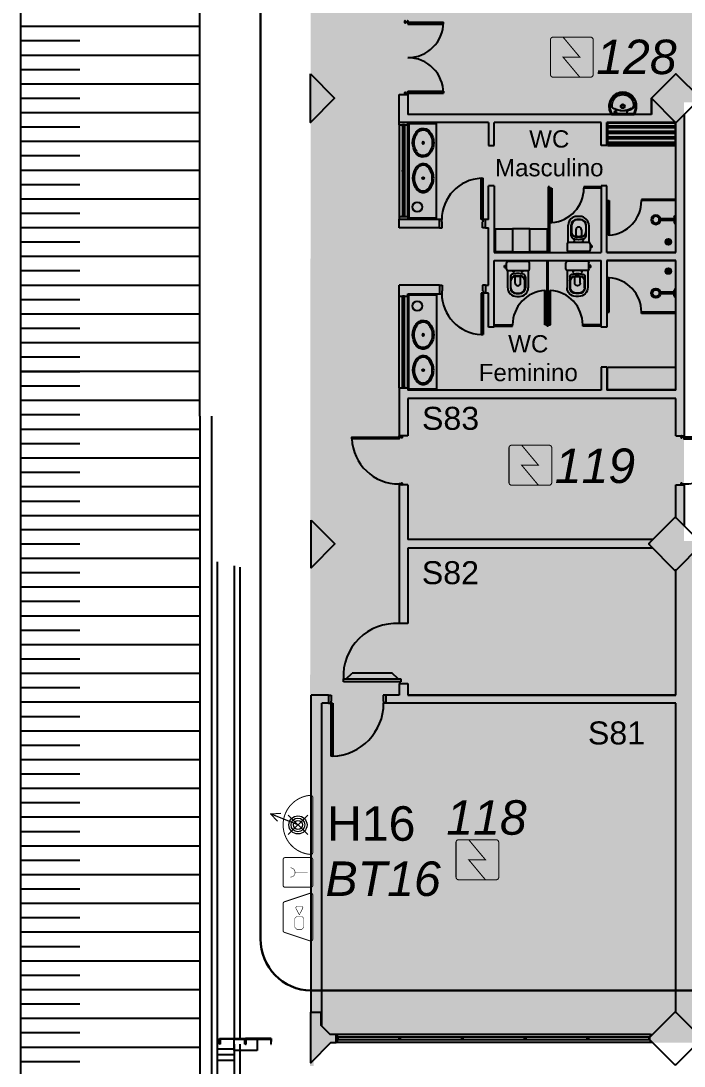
# Model space of a CAD drawing. Header units: metres. Extents: x -331 to 2982, y 362 to 2539.
# Drawn here: x 760.19 to 771.71, y 557.42 to 575.6 of the extents above; entities that cross this region are included whole.
import ezdxf
from ezdxf.enums import TextEntityAlignment as Align

# ---------------------------------------------------------------- set-up
doc = ezdxf.new("R2010")
doc.units = ezdxf.units.M
doc.layers.get('0').update_dxf_attribs({"color": 251})
doc.layers.add('_salas', color=251, linetype='Continuous', plot=False)
for name, color, linetype in [('ALV', 251, 'Continuous'), ('CX', 251, 'Continuous'), ('Det', 251, 'Continuous'), ('DET. FUMAÇA', 1, 'Continuous'), ('Detector_antigo', 84, 'Continuous'), ('Div', 251, 'Continuous'), ('Est', 251, 'Continuous'), ('Mob', 251, 'Continuous'), ('SALAS NOVAS', 7, 'Continuous'), ('Texto_Salas', 251, 'Continuous')]:
    doc.layers.add(name, color=color, linetype=linetype)
doc.layers.add('Botoeira_antiga', color=74, linetype='Continuous', lineweight=30)
doc.styles.add('DESTAQUE', font='arial.ttf', dxfattribs={"height": 0.4})
doc.styles.get("Standard").update_dxf_attribs({"font": 'arial.ttf', "height": 0.3})
doc.styles.add('X3G_ENTITY_14228A40', font='arial.ttf', dxfattribs={"height": 0.6})

# ---------------------------------------------------------------- blocks, each defined once
blk = doc.blocks.new('WEW')
at = {"color": 1, "lineweight": 0, "true_color": 0xe60000}
for p, q in [((1781.244, 994.005), (1781.439, 994.482)), ((1781.439, 994.482), (1781.308, 994.36)), ((1781.439, 994.482), (1781.447, 994.302)), ((1781.075, 994.175), (1781.413, 993.836)), ((1781.413, 994.175), (1781.075, 993.836))]:
    blk.add_line(p, q, dxfattribs=at)
at = {"color": 1, "true_color": 0xe60000, "const_width": 0.0172}
for points in [[(1779.259, 993.747), (1780.023, 993.747, 0.511918), (1780.056, 993.793), (1779.907, 994.24, 0.322823), (1779.874, 994.263), (1779.408, 994.263, 0.322823), (1779.375, 994.24), (1779.226, 993.793, 0.511918)], [(1780.193, 994.263), (1780.641, 994.263, -0.414214), (1780.675, 994.229), (1780.675, 993.782, -0.414214), (1780.641, 993.747), (1780.193, 993.747, -0.414214), (1780.159, 993.782), (1780.159, 994.229, -0.414214)], [(1780.764, 993.748), (1781.724, 993.748, 0.435311), (1781.759, 993.784, 0.930949), (1780.73, 993.784, 0.435311)]]:
    blk.add_lwpolyline(points, format="xyb", close=True, dxfattribs=at)
at = {"color": 1, "true_color": 0xe60000, "const_width": 0.0086}
for points in [[(1779.463, 994.06), (1779.617, 994.06), (1779.652, 994.026), (1779.652, 993.936), (1779.617, 993.902), (1779.463, 993.902), (1779.428, 993.936), (1779.428, 994.026)], [(1779.832, 993.936), (1779.832, 994.026), (1779.802, 994.044), (1779.679, 993.981), (1779.802, 993.918)]]:
    blk.add_lwpolyline(points, close=True, dxfattribs=at)
for points in [[(1780.336, 994.135), (1780.338, 994.117), (1780.344, 994.099), (1780.351, 994.088), (1780.365, 994.073), (1780.373, 994.067), (1780.386, 994.06), (1780.397, 994.057), (1780.413, 994.055), (1780.421, 994.055), (1780.431, 994.056), (1780.45, 994.062), (1780.464, 994.07), (1780.477, 994.082), (1780.488, 994.096), (1780.494, 994.11), (1780.497, 994.122), (1780.498, 994.13), (1780.498, 994.136)], [(1780.417, 993.837), (1780.417, 994.055)]]:
    blk.add_lwpolyline(points, dxfattribs=at)
at = {"color": 1, "lineweight": 0, "true_color": 0xe60000}
for radius in [0.158, 0.119, 0.0774]:
    blk.add_circle((1781.244, 994.005), radius, dxfattribs=at)
blk = doc.blocks.new('XR_BL2_SUBSOLO_REV09$0$VOG13')
at = {"layer": 'Mob'}
for p, q in [((-23, -8.8), (-21.5, -8.8)), ((-23, -12.2), (-23, -8.8)), ((-23, -12.2), (-21.5, -12.2)), ((-21.5, -12.2), (-21.5, -8.8)), ((-21.5, -9), (-20, -9)), ((-21.5, -12), (-20, -12)), ((-20, -15), (-20, -4)), ((-18, -17.4), (-18, -46.5)), ((-17.5, -1.5), (17.5, -1.5)), ((-17.5, -17.5), (17.5, -17.5)), ((18, -17.4), (18, -47.5)), ((20, -15), (20, -4)), ((-13, -28.6), (-13, -35.9)), ((-13, -35.9), (-13, -47.5)), ((-12.2, -47.6), (-12.2, -35.6)), ((-4.8, -39.2), (-4.8, -28.6)), ((-3.8, -26.7), (3.8, -26.7)), ((-3.8, -27.1), (3.8, -27.1)), ((4.8, -39.2), (4.8, -28.6)), ((12.2, -47.6), (12.2, -35.6)), ((13, -28.6), (13, -35.9)), ((13, -35.9), (13, -47.5)), ((-3.3, -56.6), (3.2, -56.6)), ((-3, -57.5), (3, -57.5)), ((-2, -62.5), (3, -62.5))]:
    blk.add_line(p, q, dxfattribs=at)
for centre in [(-7.5, -19.4), (7.5, -19.4)]:
    blk.add_circle(centre, 0.75, dxfattribs=at)
for centre, radius, start, end in [((-17.5, -4), 2.5, 90, 180), ((-17.5, -15), 2.5, 180, 270), ((17.5, -4), 2.5, 0, 90), ((17.5, -15), 2.5, 270, 0), ((-7.8, -28.7), 5.19, 109.3784, 179.5279), ((-3.8, -35.9), 9.2, 90, 180), ((-3.8, -35.6), 8.5, 90, 180), ((5.6, -107.1), 84.6, 93.7724, 100.2788), ((-0.9, -40.3), 12.4, 85.9075, 108.4979), ((-5.6, -107.1), 84.6, 79.7212, 86.2276), ((0.9, -40.3), 12.4, 71.5021, 94.0925), ((3.8, -35.9), 9.2, 0, 90), ((3.8, -35.6), 8.5, 0, 90), ((7.8, -28.7), 5.19, 0.4721, 70.6216), ((-2, -46.5), 16, 180, 270), ((-3, -47.5), 10, 180, 270), ((-3.3, -47.6), 9, 180, 270), ((0, -39.2), 4.8, 180, 0), ((3, -47.5), 10, 270, 0), ((3, -47.5), 15, 270, 0), ((3.2, -47.6), 9, 270, 0)]:
    blk.add_arc(centre, radius, start, end, dxfattribs=at)
blk = doc.blocks.new('XR_BL2_SUBSOLO_REV09$0$CHUV')
at = {"layer": 'Mob'}
for p, q in [((-0.015, 0.03), (-0.015, 0.271)), ((0.015, 0.03), (0.015, 0.271)), ((-0.045, 0.03), (0.045, 0.03))]:
    blk.add_line(p, q, dxfattribs=at)
for radius in [0.08, 0.06]:
    blk.add_circle((0, 0.35), radius, dxfattribs=at)
for centre, start, end in [((-0.045, 0), 90, 180), ((0.045, 0), 0, 90)]:
    blk.add_arc(centre, 0.03, start, end, dxfattribs=at)
blk = doc.blocks.new('XR_BL2_SUBSOLO_REV09$0$Cuba01_pl')
at = {"layer": 'Mob'}
for radius in [0.018, 0.013]:
    blk.add_circle((0, 0), radius, dxfattribs=at)
for centre, radius, start, end in [((-0.002, -0.124), 0.307, 89.5504, 122.7375), ((0.002, -0.124), 0.307, 57.2625, 90.4496), ((-0.097, 0.001), 0.152, 174.4524, 224.3819), ((-0.091, -0.004), 0.159, 144.5232, 173.1767), ((-0.091, -0.004), 0.134, 144.8047, 173.0573), ((-0.097, 0.001), 0.127, 174.578, 224.0021), ((-0.071, -0.03), 0.191, 120.725, 141.4841), ((-0.071, -0.03), 0.166, 120.5755, 141.2533), ((-0.002, -0.124), 0.282, 89.5504, 122.828), ((0.002, -0.124), 0.282, 57.172, 90.4496), ((0.071, -0.03), 0.166, 38.7467, 59.4245), ((0.071, -0.03), 0.191, 38.5159, 59.275), ((0.097, 0.001), 0.127, 315.9979, 5.422), ((0.091, -0.004), 0.134, 6.9427, 35.1953), ((0.097, 0.001), 0.152, 315.6181, 5.5476), ((0.091, -0.004), 0.159, 6.8233, 35.4768), ((-0.002, 0.123), 0.306, 228.3244, 270.4838), ((-0.002, 0.123), 0.281, 228.5041, 270.4838), ((0.002, 0.123), 0.281, 269.5162, 311.4959), ((0.002, 0.123), 0.306, 269.5162, 311.6756)]:
    blk.add_arc(centre, radius, start, end, dxfattribs=at)
blk = doc.blocks.new('XR_BL2_SUBSOLO_REV09$0$L-710-S2')
for points in [[(0, -0.381, 0.10998), (0.1, -0.359, 0.136805), (0.2, -0.273, 0.105367), (0.235, -0.182, 0.094885), (0.232, -0.082, 0.089453), (0.196, -0.001, 0.225207), (0.193, 0), (0, 0), (-0.193, 0, 0.225207), (-0.196, -0.001, 0.089453), (-0.232, -0.082, 0.094885), (-0.235, -0.182, 0.105367), (-0.2, -0.273, 0.136805), (-0.1, -0.359, 0.10998)], [(0, -0.061, -0.079883), (0.08, -0.072, -0.062979), (0.148, -0.099), (0.169, -0.113, -0.219797), (0.181, -0.132, -0.133269), (0.172, -0.222, -0.164756), (0.1, -0.311, -0.147853), (0, -0.341, -0.147853), (-0.1, -0.311, -0.164756), (-0.172, -0.222, -0.133269), (-0.181, -0.132, -0.219797), (-0.169, -0.113), (-0.148, -0.099, -0.062979), (-0.08, -0.072, -0.079883)]]:
    blk.add_lwpolyline(points, format="xyb", close=True)
for points in [[(0, -0.366, 0.109891), (0.094, -0.345, 0.136688), (0.187, -0.264, 0.105267), (0.221, -0.179, 0.09474), (0.217, -0.085, 0.080334), (0.19, -0.02, 0.268725), (0.181, -0.015), (0, -0.015), (-0.181, -0.015, 0.268725), (-0.19, -0.02, 0.080334), (-0.217, -0.085, 0.09474), (-0.221, -0.179, 0.105267), (-0.187, -0.264, 0.136688), (-0.094, -0.345, 0.109891), (0, -0.366)], [(-0.169, -0.113, 0.050136), (-0.2, -0.136, -0.167761), (-0.208, -0.141, -0.530451), (-0.211, -0.138, -0.111258), (-0.208, -0.132, -0.033296), (-0.2, -0.124, -0.062258), (-0.135, -0.082, -0.055385), (-0.087, -0.063, 0.318426), (-0.071, -0.042), (-0.071, -0.017)], [(0.144, -0.107, 0.063104), (0.078, -0.081, 0.07532), (0.005, -0.07), (-0.005, -0.07, 0.075371), (-0.078, -0.081, 0.063104), (-0.144, -0.107, 0.063104)]]:
    blk.add_lwpolyline(points, format="xyb")
for points in [[(-0.195, -0.003), (-0.187, -0.015)], [(0.195, -0.003), (0.187, -0.015)]]:
    blk.add_lwpolyline(points)
for centre, radius in [((0, -0.141), 0.035), ((0, -0.141), 0.0225), ((0.125, -0.046), 0.0175)]:
    blk.add_circle(centre, radius)
blk.add_arc((0.034, -0.32), 0.247, 42.2948, 56.8012)
blk = doc.blocks.new('XR_BL2_AND_MON-REV15$0$P_M')
at = {"layer": 'Est'}
blk.add_lwpolyline([(0.46, -0.431), (0.453, -0.424), (0.46, -0.417), (0.007, 0.035), (0, 0.028), (-0.007, 0.035), (-0.46, -0.417), (-0.453, -0.424), (-0.46, -0.431), (-0.007, -0.884), (0, -0.877), (0.007, -0.884)], close=True, dxfattribs=at)
blk = doc.blocks.new('Detector de fumaça')
at = {"layer": 'DET. FUMAÇA', "linetype": 'Continuous', "lineweight": 15, "const_width": 0.0187}
blk.add_lwpolyline([(774.599, 539.816), (775.249, 539.816, -0.414214), (775.296, 539.769), (775.296, 539.167, -0.414214), (775.249, 539.12), (774.599, 539.12, -0.414214), (774.553, 539.167), (774.553, 539.769, -0.414214)], format="xyb", close=True, dxfattribs=at)
blk.add_lwpolyline([(774.773, 539.816), (775.064, 539.468), (774.773, 539.468), (775.064, 539.12)], dxfattribs=at)

msp = doc.modelspace()

# ---------------------------------------------------------------- hatches: boundary and pattern name
at = {"layer": '_salas', "transparency": 33554559}
h = msp.add_hatch(color=256, dxfattribs=at)
h.dxf.hatch_style = 1
h.paths.add_polyline_path([(790.314, 581.682), (777.974, 581.682), (777.974, 582.922), (765.573, 582.922), (765.419, 583.076), (765.419, 583.277), (765.199, 583.277), (765.199, 582.397), (765.229, 582.397), (765.219, 569.902), (771.714, 570.367), (771.714, 574.182), (790.314, 574.182)])
h.paths.add_polyline_path([(777.894, 566.552), (771.714, 566.552), (771.714, 570.367), (765.219, 569.902), (765.209, 557.427), (765.278, 557.427), (765.278, 557.538), (765.573, 557.833), (777.894, 557.833)])

# ---------------------------------------------------------------- linework, layer by layer
at = {"layer": 'ALV', "color": 251}
for p, q in [((766.762, 574.318), (766.912, 574.318)), ((766.762, 573.83), (766.762, 574.318)), ((766.912, 574.318), (766.912, 573.971)), ((771.149, 574.252), (771.149, 573.971)), ((771.149, 573.971), (771.149, 574.252)), ((771.149, 573.971), (766.912, 573.971)), ((771.714, 573.968), (771.714, 568.38)), ((768.312, 573.83), (766.762, 573.83)), ((766.912, 573.83), (766.762, 573.83)), ((768.312, 573.83), (768.312, 573.43)), ((770.274, 573.83), (768.412, 573.83)), ((768.412, 573.43), (768.412, 573.83)), ((770.274, 573.43), (770.274, 573.83)), ((771.574, 573.83), (770.374, 573.83)), ((770.374, 573.43), (770.374, 573.83)), ((771.574, 571.572), (771.574, 573.828)), ((768.312, 573.43), (768.412, 573.43)), ((770.374, 573.43), (770.274, 573.43)), ((768.412, 572.73), (768.312, 572.73)), ((768.312, 572.142), (768.312, 572.73)), ((768.412, 572.73), (768.412, 571.572)), ((770.274, 572.73), (770.274, 571.572)), ((770.374, 572.73), (770.274, 572.73)), ((770.374, 571.572), (770.374, 572.73)), ((766.762, 572.002), (766.762, 572.152)), ((766.762, 572.152), (767.462, 572.152)), ((767.462, 572.002), (767.462, 572.152)), ((767.462, 572.002), (766.762, 572.002)), ((768.312, 572.142), (768.262, 572.142)), ((768.262, 572.002), (768.262, 572.142)), ((768.262, 572.002), (768.312, 572.002)), ((768.312, 571.002), (768.312, 572.002)), ((768.412, 571.572), (770.274, 571.572)), ((768.412, 571.432), (770.274, 571.432)), ((768.412, 570.274), (768.412, 571.432)), ((770.274, 570.274), (770.274, 571.432)), ((771.574, 571.572), (770.374, 571.572)), ((770.374, 571.572), (771.574, 571.572)), ((771.574, 571.432), (770.374, 571.432)), ((770.374, 571.432), (771.574, 571.432)), ((770.374, 571.432), (770.374, 570.274)), ((771.574, 569.174), (771.574, 571.432)), ((767.462, 571.002), (766.762, 571.002)), ((766.762, 570.81), (766.762, 571.002)), ((767.462, 571.002), (767.462, 570.852)), ((768.262, 571.002), (768.312, 571.002)), ((768.262, 571.002), (768.312, 571.002)), ((768.262, 571.002), (768.262, 570.862)), ((766.762, 570.81), (766.912, 570.81)), ((766.762, 570.81), (766.912, 570.81)), ((766.912, 570.852), (767.462, 570.852)), ((766.912, 570.81), (766.912, 570.852)), ((768.312, 570.862), (768.262, 570.862)), ((768.312, 570.274), (768.312, 570.862)), ((768.412, 570.274), (768.312, 570.274)), ((770.374, 570.274), (770.274, 570.274)), ((770.374, 569.574), (770.274, 569.574)), ((770.274, 569.574), (770.274, 569.174)), ((770.374, 569.574), (770.374, 569.174)), ((766.762, 569.215), (766.762, 568.38)), ((766.762, 569.215), (766.912, 569.215)), ((766.762, 569.215), (766.912, 569.215)), ((766.912, 569.215), (766.912, 569.174)), ((770.274, 569.174), (766.912, 569.174)), ((771.574, 569.174), (770.374, 569.174)), ((766.912, 569.033), (766.912, 568.38)), ((771.574, 569.033), (766.912, 569.033)), ((771.574, 568.38), (771.574, 569.033)), ((766.912, 568.38), (766.762, 568.38)), ((771.574, 568.38), (771.714, 568.38)), ((766.762, 567.53), (766.762, 566.502)), ((766.912, 567.53), (766.762, 567.53)), ((766.912, 567.53), (766.912, 566.577)), ((771.574, 566.959), (771.574, 567.53)), ((771.574, 567.53), (771.714, 567.53)), ((771.714, 567.53), (771.714, 566.819)), ((771.171, 566.577), (766.912, 566.577)), ((766.762, 566.502), (766.762, 565.118)), ((766.912, 566.427), (766.912, 565.118)), ((771.172, 566.427), (766.912, 566.427)), ((771.172, 566.427), (766.912, 566.427)), ((766.912, 566.427), (766.912, 565.118)), ((771.574, 563.871), (771.574, 566.046)), ((771.574, 563.871), (771.574, 566.046)), ((766.912, 565.118), (766.762, 565.118)), ((766.762, 564.076), (766.912, 564.076)), ((766.762, 564.076), (766.762, 563.871)), ((766.912, 564.076), (766.912, 563.871)), ((766.912, 564.076), (766.912, 563.871)), ((765.229, 558.353), (765.229, 563.871)), ((765.531, 563.871), (765.229, 563.871)), ((766.762, 563.871), (766.531, 563.871)), ((771.574, 563.871), (766.912, 563.871)), ((766.912, 563.871), (771.574, 563.871)), ((765.419, 558.126), (765.419, 563.731)), ((765.531, 563.731), (765.419, 563.731)), ((771.574, 563.731), (766.531, 563.731)), ((771.574, 558.359), (771.574, 563.731)), ((765.681, 557.973), (765.681, 557.833)), ((771.131, 557.938), (771.131, 557.973)), ((771.131, 557.973), (771.166, 557.973)), ((771.131, 557.833), (771.131, 557.869))]:
    msp.add_line(p, q, dxfattribs=at)
at = {"layer": 'Botoeira_antiga'}
msp.add_lwpolyline([(777.442, 573.188, -0.413293), (778.34, 574.088), (804.1, 574.088, 0.414214), (805, 574.988), (805, 582.897, -0.414214), (805.9, 583.797), (810.324, 583.797, 0.414214), (811.224, 584.697), (811.224, 596.302, 0.414214), (810.324, 597.202), (796.034, 597.202, 0.414214), (795.134, 596.302), (795.134, 584.697, -0.414214), (794.234, 583.797), (765.25, 583.797, 0.414214), (764.35, 582.897), (764.35, 559.634, 0.407873), (765.229, 558.735), (776.538, 558.735, 0.412546), (777.438, 559.63), (777.442, 573.188)], format="xyb", dxfattribs=at)
at = {"layer": 'CX', "color": 251}
for p, q in [((766.912, 575.575), (767.532, 575.575)), ((766.912, 575.575), (766.912, 575.54)), ((766.912, 575.54), (767.532, 575.54)), ((767.532, 575.54), (767.532, 575.575)), ((766.922, 574.958), (766.922, 574.958)), ((766.912, 574.376), (767.532, 574.376)), ((766.912, 574.341), (766.912, 574.376)), ((766.912, 574.341), (767.532, 574.341)), ((767.532, 574.376), (767.532, 574.341)), ((766.762, 573.789), (766.762, 573.83)), ((766.762, 573.789), (766.912, 573.789)), ((766.762, 573.789), (766.912, 573.789)), ((766.762, 573.789), (766.762, 572.194)), ((766.817, 573.789), (766.817, 572.196)), ((766.857, 573.789), (766.817, 573.789)), ((766.817, 573.767), (766.817, 573.789)), ((766.856, 573.789), (766.856, 572.196)), ((766.857, 573.767), (766.857, 573.789)), ((766.912, 573.789), (766.912, 573.83)), ((766.912, 572.194), (766.912, 573.789)), ((766.817, 573.767), (766.857, 573.767)), ((766.817, 573.002), (766.856, 573.002)), ((766.817, 572.98), (766.817, 573.002)), ((766.856, 572.98), (766.817, 572.98)), ((766.856, 573.002), (766.856, 572.98)), ((768.187, 572.142), (768.187, 572.861)), ((768.187, 572.861), (768.222, 572.861)), ((768.222, 572.142), (768.222, 572.861)), ((766.762, 572.194), (766.912, 572.194)), ((766.762, 572.194), (766.912, 572.194)), ((766.762, 572.194), (766.762, 572.152)), ((766.817, 572.216), (766.856, 572.216)), ((766.817, 572.194), (766.817, 572.216)), ((766.856, 572.194), (766.817, 572.194)), ((766.856, 572.216), (766.856, 572.194)), ((766.912, 572.194), (766.912, 572.152)), ((767.462, 572.152), (767.502, 572.152)), ((767.462, 572.002), (767.512, 572.002)), ((767.502, 572.102), (767.502, 572.142)), ((767.502, 572.102), (767.512, 572.102)), ((767.512, 572.002), (767.512, 572.102)), ((768.222, 572.142), (768.187, 572.142)), ((768.212, 572.002), (768.212, 572.102)), ((768.222, 572.102), (768.212, 572.102)), ((768.262, 572.002), (768.212, 572.002)), ((768.222, 572.102), (768.222, 572.142)), ((768.262, 572.142), (768.222, 572.142)), ((767.462, 571.002), (767.512, 571.002)), ((767.502, 570.902), (767.502, 570.852)), ((767.502, 570.902), (767.512, 570.902)), ((767.512, 571.002), (767.512, 570.902)), ((768.212, 571.002), (768.212, 570.902)), ((768.262, 571.002), (768.212, 571.002)), ((768.222, 570.902), (768.212, 570.902)), ((768.222, 570.902), (768.222, 570.862)), ((766.762, 569.215), (766.762, 570.81)), ((766.856, 570.81), (766.817, 570.81)), ((766.817, 570.81), (766.817, 570.788)), ((766.817, 569.237), (766.817, 570.788)), ((766.817, 570.788), (766.856, 570.788)), ((766.856, 570.788), (766.856, 570.81)), ((766.856, 569.237), (766.856, 570.788)), ((766.912, 569.215), (766.912, 570.81)), ((767.462, 570.852), (767.502, 570.852)), ((768.187, 570.862), (768.187, 570.143)), ((768.222, 570.862), (768.187, 570.862)), ((768.222, 570.862), (768.222, 570.143)), ((768.262, 570.862), (768.222, 570.862)), ((766.856, 570.024), (766.817, 570.024)), ((766.817, 570.024), (766.817, 570.002)), ((766.817, 570.002), (766.856, 570.002)), ((766.856, 570.002), (766.856, 570.024)), ((768.187, 570.143), (768.222, 570.143)), ((766.817, 569.237), (766.856, 569.237)), ((766.817, 569.237), (766.817, 569.215)), ((766.856, 569.237), (766.856, 569.215)), ((766.856, 569.215), (766.817, 569.215)), ((765.792, 564.156), (766.792, 564.156)), ((765.792, 564.106), (765.792, 564.156)), ((765.842, 564.156), (765.942, 564.256)), ((766.642, 564.256), (765.942, 564.256)), ((766.742, 564.156), (766.642, 564.256)), ((766.792, 564.156), (766.792, 564.106)), ((766.792, 564.106), (765.792, 564.106)), ((765.531, 563.871), (765.581, 563.871)), ((765.531, 563.871), (765.531, 563.731)), ((765.581, 563.871), (765.581, 563.771)), ((766.481, 563.871), (766.481, 563.771)), ((766.531, 563.871), (766.481, 563.871)), ((766.531, 563.871), (766.531, 563.731)), ((765.531, 563.731), (765.571, 563.731)), ((765.571, 563.771), (765.571, 563.731)), ((765.571, 563.771), (765.581, 563.771)), ((765.571, 563.731), (765.571, 562.811)), ((765.571, 563.731), (765.606, 563.731)), ((765.606, 563.731), (765.606, 562.812)), ((766.491, 563.771), (766.481, 563.771)), ((766.491, 563.771), (766.491, 563.731)), ((766.531, 563.731), (766.491, 563.731)), ((765.606, 562.812), (765.571, 562.812)), ((771.131, 557.973), (765.668, 557.973)), ((763.894, 557.892), (764.294, 557.892)), ((771.167, 557.833), (765.668, 557.833)), ((771.111, 557.928), (765.681, 557.928)), ((765.701, 557.928), (765.681, 557.928)), ((765.681, 557.928), (765.681, 557.878)), ((765.701, 557.928), (765.681, 557.928)), ((771.111, 557.878), (765.681, 557.878)), ((765.701, 557.878), (765.681, 557.878)), ((765.681, 557.878), (765.701, 557.878)), ((765.701, 557.878), (765.701, 557.928)), ((766.76, 557.878), (766.76, 557.928)), ((766.76, 557.928), (766.78, 557.928)), ((766.78, 557.878), (766.76, 557.878)), ((766.78, 557.928), (766.78, 557.878)), ((767.851, 557.878), (767.851, 557.928)), ((767.851, 557.928), (767.871, 557.928)), ((767.871, 557.878), (767.851, 557.878)), ((767.871, 557.928), (767.871, 557.878)), ((768.941, 557.878), (768.941, 557.928)), ((768.941, 557.928), (768.961, 557.928)), ((768.961, 557.878), (768.941, 557.878)), ((768.961, 557.928), (768.961, 557.878)), ((770.031, 557.878), (770.031, 557.928)), ((770.031, 557.928), (770.051, 557.928)), ((770.051, 557.878), (770.031, 557.878)), ((770.051, 557.928), (770.051, 557.878)), ((771.111, 557.928), (771.111, 557.878)), ((771.131, 557.928), (771.111, 557.928)), ((771.111, 557.878), (771.131, 557.878))]:
    msp.add_line(p, q, dxfattribs=at)
at = {"layer": 'CX', "color": 251, "linetype": 'ByBlock'}
for p, q in [((763.639, 557.802), (763.639, 557.902)), ((763.639, 557.902), (764.089, 557.902)), ((763.649, 557.802), (763.639, 557.802)), ((764.079, 557.892), (763.649, 557.892)), ((763.649, 557.892), (763.649, 557.802)), ((764.079, 557.802), (764.079, 557.892)), ((764.089, 557.802), (764.079, 557.802)), ((764.539, 557.902), (764.089, 557.902)), ((764.089, 557.902), (764.089, 557.802)), ((764.089, 557.902), (764.089, 557.802)), ((764.089, 557.802), (764.099, 557.802)), ((764.099, 557.802), (764.099, 557.892)), ((764.099, 557.892), (764.529, 557.892)), ((764.529, 557.892), (764.529, 557.802)), ((764.529, 557.802), (764.539, 557.802)), ((764.539, 557.902), (764.539, 557.852)), ((764.539, 557.802), (764.539, 557.902)), ((764.539, 557.802), (764.539, 557.852))]:
    msp.add_line(p, q, dxfattribs=at)
at = {"layer": 'CX', "color": 251}
for points in [[(766.859, 575.564, 0.414214), (766.861, 575.563), (766.872, 575.563, 0.414214), (766.874, 575.564), (766.874, 575.577, -0.414214), (766.875, 575.578), (766.91, 575.578, 0.414214), (766.912, 575.579), (766.912, 575.596, 0.414214), (766.91, 575.598), (766.904, 575.598), (766.904, 575.597), (766.91, 575.597, -0.414214), (766.911, 575.596), (766.911, 575.579, -0.414214), (766.91, 575.578), (766.875, 575.578, 0.414214), (766.873, 575.577), (766.873, 575.564, -0.414214), (766.872, 575.563), (766.861, 575.563, -0.414214), (766.86, 575.564), (766.86, 575.596, -0.414214), (766.861, 575.597), (766.867, 575.597), (766.867, 575.598), (766.861, 575.598, 0.414214), (766.859, 575.596)], [(766.859, 574.351, -0.414214), (766.861, 574.353), (766.872, 574.353, -0.414214), (766.874, 574.351), (766.874, 574.338, 0.414214), (766.875, 574.338), (766.91, 574.338, -0.414214), (766.912, 574.336), (766.912, 574.319, -0.414214), (766.91, 574.318), (766.904, 574.318), (766.904, 574.318), (766.91, 574.318, 0.414214), (766.911, 574.319), (766.911, 574.336, 0.414214), (766.91, 574.337), (766.875, 574.337, -0.414214), (766.873, 574.338), (766.873, 574.351, 0.414214), (766.872, 574.352), (766.861, 574.352, 0.414214), (766.86, 574.351), (766.86, 574.319, 0.414214), (766.861, 574.318), (766.867, 574.318), (766.867, 574.318), (766.861, 574.318, -0.414214), (766.859, 574.319)], [(766.815, 568.352, -0.414214), (766.813, 568.35), (766.802, 568.35, -0.414214), (766.8, 568.352), (766.8, 568.364, 0.414214), (766.799, 568.365), (766.764, 568.365, -0.414214), (766.762, 568.367), (766.762, 568.378, -0.414214), (766.764, 568.38), (766.77, 568.38), (766.77, 568.379), (766.764, 568.379, 0.414214), (766.763, 568.378), (766.763, 568.367, 0.414214), (766.764, 568.366), (766.799, 568.366, -0.414214), (766.801, 568.364), (766.801, 568.352, 0.414214), (766.802, 568.351), (766.813, 568.351, 0.414214), (766.814, 568.352), (766.814, 568.378, 0.414214), (766.813, 568.379), (766.807, 568.379), (766.807, 568.38), (766.813, 568.38, -0.414214), (766.815, 568.378)], [(771.661, 568.352, 0.414214), (771.662, 568.35), (771.674, 568.35, 0.414214), (771.676, 568.352), (771.676, 568.364, -0.414214), (771.676, 568.365), (771.712, 568.365, 0.414214), (771.714, 568.367), (771.714, 568.378, 0.414214), (771.712, 568.38), (771.706, 568.38), (771.706, 568.379), (771.712, 568.379, -0.414214), (771.713, 568.378), (771.713, 568.367, -0.414214), (771.712, 568.366), (771.676, 568.366, 0.414214), (771.675, 568.364), (771.675, 568.352, -0.414214), (771.674, 568.351), (771.662, 568.351, -0.414214), (771.661, 568.352), (771.661, 568.378, -0.414214), (771.662, 568.379), (771.669, 568.379), (771.669, 568.38), (771.662, 568.38, 0.414214), (771.661, 568.378)], [(766.815, 567.558, 0.414214), (766.813, 567.56), (766.802, 567.56, 0.414214), (766.8, 567.558), (766.8, 567.546, -0.414214), (766.799, 567.545), (766.764, 567.545, 0.414214), (766.762, 567.543), (766.762, 567.532, 0.414214), (766.764, 567.53), (766.77, 567.53), (766.77, 567.531), (766.764, 567.531, -0.414214), (766.763, 567.532), (766.763, 567.543, -0.414214), (766.764, 567.544), (766.799, 567.544, 0.414214), (766.801, 567.546), (766.801, 567.558, -0.414214), (766.802, 567.559), (766.813, 567.559, -0.414214), (766.814, 567.558), (766.814, 567.532, -0.414214), (766.813, 567.531), (766.807, 567.531), (766.807, 567.53), (766.813, 567.53, 0.414214), (766.815, 567.532)], [(771.661, 567.558, -0.414214), (771.662, 567.56), (771.674, 567.56, -0.414214), (771.676, 567.558), (771.676, 567.546, 0.414214), (771.676, 567.545), (771.712, 567.545, -0.414214), (771.714, 567.543), (771.714, 567.532, -0.414214), (771.712, 567.53), (771.706, 567.53), (771.706, 567.531), (771.712, 567.531, 0.414214), (771.713, 567.532), (771.713, 567.543, 0.414214), (771.712, 567.544), (771.676, 567.544, -0.414214), (771.675, 567.546), (771.675, 567.558, 0.414214), (771.674, 567.559), (771.662, 567.559, 0.414214), (771.661, 567.558), (771.661, 567.532, 0.414214), (771.662, 567.531), (771.669, 567.531), (771.669, 567.53), (771.662, 567.53, -0.414214), (771.661, 567.532)]]:
    msp.add_lwpolyline(points, format="xyb", close=True, dxfattribs=at)
for points in [[(766.764, 568.362), (766.764, 568.332), (765.939, 568.332), (765.939, 568.362)], [(771.712, 568.362), (771.712, 568.332), (772.537, 568.332), (772.537, 568.362)]]:
    msp.add_lwpolyline(points, close=True, dxfattribs=at)
for centre, radius, start, end in [((766.912, 575.578), 0.62, 270, 359.7348), ((766.912, 574.338), 0.62, 0.2652, 90), ((768.222, 572.142), 0.72, 92.7863, 180), ((768.222, 570.862), 0.72, 180, 267.2137), ((766.755, 568.362), 0.817, 182.0545, 270.6099), ((771.721, 568.362), 0.817, 269.3901, 357.9455), ((766.703, 564.208), 0.912, 86.2622, 183.2931), ((765.571, 563.731), 0.92, 272.1803, 0)]:
    msp.add_arc(centre, radius, start, end, dxfattribs=at)
at = {"layer": 'CX'}
msp.add_arc((770.374, 570.532), 0.6, 0, 86.1774, dxfattribs=at)
at = {"layer": 'Det', "color": 251}
for p, q in [((760.186, 568.728), (760.186, 584.29)), ((763.299, 568.726), (763.299, 584.29)), ((761.209, 575.499), (760.186, 575.499)), ((763.299, 575.499), (761.209, 575.499)), ((761.209, 575.249), (760.186, 575.249)), ((761.209, 574.999), (760.186, 574.999)), ((763.299, 574.999), (761.209, 574.999)), ((761.209, 574.749), (760.186, 574.749)), ((761.209, 574.499), (760.186, 574.499)), ((763.299, 574.499), (761.209, 574.499)), ((761.209, 574.249), (760.186, 574.249)), ((761.209, 573.999), (760.186, 573.999)), ((763.299, 573.999), (761.209, 573.999)), ((761.209, 573.749), (760.186, 573.749)), ((761.209, 573.499), (760.186, 573.499)), ((763.299, 573.499), (761.209, 573.499)), ((761.209, 573.249), (760.186, 573.249)), ((761.209, 572.999), (760.186, 572.999)), ((763.299, 572.999), (761.209, 572.999)), ((761.209, 572.749), (760.186, 572.749)), ((761.209, 572.499), (760.186, 572.499)), ((763.299, 572.499), (761.209, 572.499)), ((761.209, 572.249), (760.186, 572.249)), ((761.209, 571.999), (760.186, 571.999)), ((763.299, 571.999), (761.209, 571.999)), ((761.209, 571.749), (760.186, 571.749)), ((761.209, 571.499), (760.186, 571.499)), ((763.299, 571.499), (761.209, 571.499)), ((761.209, 571.249), (760.186, 571.249)), ((761.209, 570.999), (760.186, 570.999)), ((763.299, 570.999), (761.209, 570.999)), ((761.209, 570.749), (760.186, 570.749)), ((761.209, 570.499), (760.186, 570.499)), ((763.299, 570.499), (761.209, 570.499)), ((761.209, 570.249), (760.186, 570.249)), ((761.209, 569.999), (760.186, 569.999)), ((761.209, 569.998), (760.186, 569.998)), ((763.299, 569.999), (761.209, 569.999)), ((761.209, 569.749), (760.186, 569.749)), ((761.209, 569.748), (760.186, 569.748)), ((761.209, 569.499), (760.186, 569.499)), ((761.209, 569.498), (760.186, 569.498)), ((763.299, 569.499), (761.209, 569.499)), ((761.209, 569.249), (760.186, 569.249)), ((761.209, 569.248), (760.186, 569.248)), ((761.209, 568.998), (760.186, 568.998)), ((763.299, 568.999), (761.209, 568.999)), ((761.209, 568.748), (760.186, 568.748)), ((760.186, 545.702), (760.186, 568.727)), ((763.299, 568.726), (763.299, 545.702)), ((763.499, 568.726), (763.499, 545.702)), ((760.186, 568.499), (763.299, 568.499)), ((760.186, 568.249), (761.209, 568.249)), ((760.203, 567.999), (763.315, 567.999)), ((760.186, 567.749), (761.209, 567.749)), ((760.194, 567.499), (763.299, 567.499)), ((760.186, 567.249), (761.209, 567.249)), ((760.194, 566.999), (763.299, 566.999)), ((761.209, 566.749), (760.186, 566.749)), ((763.299, 566.749), (761.209, 566.749)), ((761.209, 566.499), (760.186, 566.499)), ((763.299, 566.249), (760.186, 566.249)), ((763.599, 566.194), (763.599, 557.719)), ((761.209, 565.999), (760.186, 565.999)), ((761.209, 565.999), (760.186, 565.999)), ((763.899, 557.902), (763.899, 566.124)), ((763.999, 557.902), (763.999, 566.1)), ((761.209, 565.749), (760.186, 565.749)), ((763.299, 565.749), (761.209, 565.749)), ((761.209, 565.499), (760.186, 565.499)), ((763.499, 565.507), (763.499, 559.087)), ((761.209, 565.249), (760.186, 565.249)), ((763.299, 565.249), (761.209, 565.249)), ((761.209, 564.999), (760.186, 564.999)), ((761.209, 564.999), (760.186, 564.999)), ((761.209, 564.749), (760.186, 564.749)), ((763.299, 564.749), (761.209, 564.749)), ((761.209, 564.499), (760.186, 564.499)), ((761.209, 564.249), (760.186, 564.249)), ((763.299, 564.249), (761.209, 564.249)), ((761.209, 563.999), (760.186, 563.999)), ((761.209, 563.999), (760.186, 563.999)), ((761.209, 563.749), (760.186, 563.749)), ((763.299, 563.749), (761.209, 563.749)), ((761.209, 563.499), (760.186, 563.499)), ((761.209, 563.249), (760.186, 563.249)), ((763.299, 563.249), (761.209, 563.249)), ((761.209, 562.999), (760.186, 562.999)), ((761.209, 562.999), (760.186, 562.999)), ((761.209, 562.749), (760.186, 562.749)), ((763.299, 562.749), (761.209, 562.749)), ((761.209, 562.499), (760.186, 562.499)), ((761.209, 562.249), (760.186, 562.249)), ((763.299, 562.249), (761.209, 562.249)), ((761.209, 561.999), (760.186, 561.999)), ((761.209, 561.749), (760.186, 561.749)), ((763.299, 561.749), (761.209, 561.749)), ((761.209, 561.499), (760.186, 561.499)), ((761.209, 561.249), (760.186, 561.249)), ((763.299, 561.249), (761.209, 561.249)), ((761.209, 560.999), (760.186, 560.999)), ((761.209, 560.749), (760.186, 560.749)), ((763.299, 560.749), (761.209, 560.749)), ((761.209, 560.499), (760.186, 560.499)), ((761.209, 560.249), (760.186, 560.249)), ((763.299, 560.249), (761.209, 560.249)), ((761.209, 559.999), (760.186, 559.999)), ((761.209, 559.749), (760.186, 559.749)), ((763.299, 559.749), (761.209, 559.749)), ((761.209, 559.499), (760.186, 559.499)), ((761.209, 559.249), (760.186, 559.249)), ((763.299, 559.249), (761.209, 559.249)), ((761.209, 558.999), (760.186, 558.999)), ((761.209, 558.749), (760.186, 558.749)), ((763.299, 558.749), (761.209, 558.749)), ((761.209, 558.499), (760.186, 558.499)), ((761.209, 558.249), (760.186, 558.249)), ((763.299, 558.249), (761.209, 558.249)), ((761.209, 557.999), (760.186, 557.999)), ((763.499, 557.807), (763.499, 545.702)), ((763.599, 557.807), (763.599, 545.802)), ((763.894, 557.692), (763.894, 557.892)), ((763.899, 545.802), (763.899, 557.807)), ((763.999, 545.702), (763.999, 557.807)), ((764.294, 557.892), (764.294, 557.692)), ((761.209, 557.749), (760.186, 557.749)), ((763.299, 557.749), (761.209, 557.749)), ((763.899, 557.719), (763.599, 557.719)), ((763.899, 557.619), (763.599, 557.619)), ((764.294, 557.692), (763.894, 557.692)), ((761.209, 557.499), (760.186, 557.499)), ((763.899, 557.519), (763.599, 557.519))]:
    msp.add_line(p, q, dxfattribs=at)
at = {"layer": 'Div', "lineweight": 0}
for p, q in [((769.354, 572.712), (769.354, 571.572)), ((769.374, 572.712), (769.354, 572.712)), ((769.374, 572.692), (769.354, 572.692)), ((769.374, 572.712), (769.374, 571.572)), ((769.374, 572.692), (769.414, 572.692)), ((769.394, 572.692), (769.394, 572.093)), ((769.414, 572.692), (769.414, 572.093)), ((770.274, 572.712), (769.974, 572.712)), ((769.974, 572.712), (769.974, 572.692)), ((770.274, 572.692), (769.974, 572.692)), ((770.374, 572.472), (770.414, 572.472)), ((770.394, 572.472), (770.394, 571.873)), ((770.414, 572.472), (770.414, 571.873)), ((771.574, 572.492), (770.974, 572.492)), ((770.974, 572.492), (770.974, 572.472)), ((771.574, 572.472), (770.974, 572.472)), ((769.394, 572.093), (769.414, 572.093)), ((770.414, 571.873), (770.394, 571.873)), ((771.444, 571.799), (771.398, 571.752)), ((771.458, 571.795), (771.401, 571.738)), ((771.422, 571.795), (771.402, 571.774)), ((771.467, 571.721), (771.406, 571.782)), ((771.469, 571.788), (771.408, 571.727)), ((771.476, 571.73), (771.415, 571.791)), ((771.477, 571.779), (771.417, 571.719)), ((771.482, 571.742), (771.427, 571.797)), ((771.484, 571.758), (771.443, 571.799)), ((771.441, 571.712), (771.398, 571.756)), ((771.456, 571.715), (771.4, 571.771)), ((771.413, 571.723), (771.408, 571.728)), ((771.483, 571.767), (771.43, 571.714)), ((771.484, 571.75), (771.446, 571.713)), ((769.333, 570.292), (769.333, 571.432)), ((769.353, 570.292), (769.353, 571.432)), ((771.441, 571.291), (771.398, 571.248)), ((771.444, 571.205), (771.398, 571.251)), ((771.456, 571.289), (771.4, 571.233)), ((771.458, 571.209), (771.401, 571.266)), ((771.467, 571.282), (771.406, 571.222)), ((771.413, 571.281), (771.408, 571.276)), ((771.469, 571.215), (771.408, 571.276)), ((771.476, 571.273), (771.415, 571.213)), ((771.477, 571.225), (771.417, 571.285)), ((771.482, 571.262), (771.427, 571.207)), ((771.483, 571.237), (771.43, 571.29)), ((771.484, 571.246), (771.443, 571.205)), ((771.484, 571.254), (771.446, 571.291)), ((770.394, 570.532), (770.394, 571.131)), ((770.414, 571.131), (770.394, 571.131)), ((770.414, 570.532), (770.414, 571.131)), ((771.422, 571.209), (771.402, 571.23)), ((769.293, 570.312), (769.293, 570.911)), ((769.293, 570.911), (769.303, 570.911)), ((769.303, 570.312), (769.303, 570.911)), ((769.383, 570.312), (769.383, 570.911)), ((769.383, 570.911), (769.393, 570.911)), ((769.393, 570.312), (769.393, 570.911)), ((770.374, 570.532), (770.414, 570.532)), ((771.574, 570.532), (770.974, 570.532)), ((770.974, 570.512), (770.974, 570.532)), ((771.574, 570.512), (770.974, 570.512)), ((768.412, 570.312), (768.733, 570.312)), ((768.412, 570.292), (768.733, 570.292)), ((768.733, 570.292), (768.733, 570.312)), ((769.333, 570.312), (769.293, 570.312)), ((769.353, 570.312), (769.333, 570.312)), ((769.353, 570.292), (769.333, 570.292)), ((769.353, 570.312), (769.393, 570.312)), ((770.274, 570.312), (769.953, 570.312)), ((769.953, 570.292), (769.953, 570.312)), ((770.274, 570.292), (769.953, 570.292))]:
    msp.add_line(p, q, dxfattribs=at)
at = {"layer": 'Div'}
for p, q in [((769.354, 572.712), (769.354, 571.572)), ((769.374, 572.712), (769.354, 572.712)), ((769.374, 572.692), (769.354, 572.692)), ((769.374, 572.712), (769.374, 571.572)), ((769.374, 572.692), (769.414, 572.692)), ((769.394, 572.692), (769.394, 572.093)), ((769.414, 572.692), (769.414, 572.093)), ((770.274, 572.712), (769.974, 572.712)), ((769.974, 572.712), (769.974, 572.692)), ((770.274, 572.692), (769.974, 572.692)), ((770.374, 572.472), (770.414, 572.472)), ((770.394, 572.472), (770.394, 571.873)), ((770.414, 572.472), (770.414, 571.873)), ((771.574, 572.492), (770.974, 572.492)), ((770.974, 572.492), (770.974, 572.472)), ((771.574, 572.472), (770.974, 572.472)), ((769.394, 572.093), (769.414, 572.093)), ((770.414, 571.873), (770.394, 571.873)), ((771.444, 571.799), (771.398, 571.752)), ((771.458, 571.795), (771.401, 571.738)), ((771.422, 571.795), (771.402, 571.774)), ((771.467, 571.721), (771.406, 571.782)), ((771.469, 571.788), (771.408, 571.727)), ((771.476, 571.73), (771.415, 571.791)), ((771.477, 571.779), (771.417, 571.719)), ((771.482, 571.742), (771.427, 571.797)), ((771.484, 571.758), (771.443, 571.799)), ((771.441, 571.712), (771.398, 571.756)), ((771.456, 571.715), (771.4, 571.771)), ((771.413, 571.723), (771.408, 571.728)), ((771.483, 571.767), (771.43, 571.714)), ((771.484, 571.75), (771.446, 571.713)), ((769.333, 570.292), (769.333, 571.432)), ((769.353, 570.292), (769.353, 571.432)), ((771.441, 571.291), (771.398, 571.248)), ((771.444, 571.205), (771.398, 571.251)), ((771.456, 571.289), (771.4, 571.233)), ((771.458, 571.209), (771.401, 571.266)), ((771.467, 571.282), (771.406, 571.222)), ((771.413, 571.281), (771.408, 571.276)), ((771.469, 571.215), (771.408, 571.276)), ((771.476, 571.273), (771.415, 571.213)), ((771.477, 571.225), (771.417, 571.285)), ((771.482, 571.262), (771.427, 571.207)), ((771.483, 571.237), (771.43, 571.29)), ((771.484, 571.246), (771.443, 571.205)), ((771.484, 571.254), (771.446, 571.291)), ((770.394, 570.532), (770.394, 571.131)), ((770.414, 571.131), (770.394, 571.131)), ((770.414, 570.532), (770.414, 571.131)), ((771.422, 571.209), (771.402, 571.23)), ((769.293, 570.312), (769.293, 570.911)), ((769.293, 570.911), (769.303, 570.911)), ((769.303, 570.312), (769.303, 570.911)), ((769.383, 570.312), (769.383, 570.911)), ((769.383, 570.911), (769.393, 570.911)), ((769.393, 570.312), (769.393, 570.911)), ((770.374, 570.532), (770.414, 570.532)), ((771.574, 570.532), (770.974, 570.532)), ((770.974, 570.512), (770.974, 570.532)), ((771.574, 570.512), (770.974, 570.512)), ((768.412, 570.312), (768.733, 570.312)), ((768.412, 570.292), (768.733, 570.292)), ((768.733, 570.292), (768.733, 570.312)), ((769.333, 570.312), (769.293, 570.312)), ((769.353, 570.312), (769.333, 570.312)), ((769.353, 570.292), (769.333, 570.292)), ((769.353, 570.312), (769.393, 570.312)), ((770.274, 570.312), (769.953, 570.312)), ((769.953, 570.292), (769.953, 570.312)), ((770.274, 570.292), (769.953, 570.292))]:
    msp.add_line(p, q, dxfattribs=at)
at = {"layer": 'Div', "lineweight": 0}
for centre, radius in [((771.441, 571.756), 0.05), ((771.441, 571.756), 0.0432), ((771.441, 571.248), 0.05), ((771.441, 571.248), 0.0432)]:
    msp.add_circle(centre, radius, dxfattribs=at)
at = {"layer": 'Div'}
for centre, radius in [((771.441, 571.756), 0.05), ((771.441, 571.756), 0.0432), ((771.441, 571.248), 0.05), ((771.441, 571.248), 0.0432)]:
    msp.add_circle(centre, radius, dxfattribs=at)
at = {"layer": 'Div', "lineweight": 0}
for centre, start, end in [((769.374, 572.692), 273.8226, 0), ((770.374, 572.472), 273.8226, 0), ((770.374, 570.532), 0, 86.1774), ((769.333, 570.312), 93.8226, 180), ((769.353, 570.312), 0, 86.1774)]:
    msp.add_arc(centre, 0.6, start, end, dxfattribs=at)
at = {"layer": 'Div'}
for centre, start, end in [((769.374, 572.692), 273.8226, 0), ((770.374, 572.472), 273.8226, 0), ((769.333, 570.312), 93.8226, 180), ((769.353, 570.312), 0, 86.1774)]:
    msp.add_arc(centre, 0.6, start, end, dxfattribs=at)
at = {"layer": 'Est', "color": 251}
for points in [[(765.218, 574.676), (765.64, 574.253), (765.218, 573.832)], [(771.574, 573.828), (771.149, 574.252), (771.574, 574.676), (771.998, 574.252)], [(765.229, 566.916), (765.643, 566.502), (765.229, 566.088)], [(765.229, 557.488), (765.573, 557.833), (765.668, 557.833), (765.668, 557.973), (765.563, 557.973), (765.408, 558.127), (765.408, 558.353), (765.218, 558.353), (765.218, 557.488), (765.229, 557.488)]]:
    msp.add_lwpolyline(points, close=True, dxfattribs=at)
at = {"layer": 'Mob', "color": 251}
for p, q in [((767.412, 573.81), (766.932, 573.81)), ((766.932, 573.81), (766.932, 572.172)), ((767.412, 572.152), (767.412, 573.83)), ((767.412, 572.172), (767.412, 573.81)), ((770.384, 573.82), (770.384, 573.43)), ((771.564, 573.82), (770.384, 573.82)), ((771.564, 573.43), (771.564, 573.82)), ((771.564, 573.767), (770.384, 573.767)), ((771.564, 573.736), (770.384, 573.736)), ((771.564, 573.672), (770.384, 573.672)), ((771.564, 573.64), (770.384, 573.64)), ((771.564, 573.577), (770.384, 573.577)), ((771.564, 573.545), (770.384, 573.545)), ((771.564, 573.482), (770.384, 573.482)), ((771.564, 573.45), (770.384, 573.45)), ((770.384, 573.43), (771.564, 573.43)), ((766.932, 572.172), (767.412, 572.172)), ((768.434, 571.581), (768.434, 571.981)), ((768.434, 571.981), (768.734, 571.981)), ((768.734, 571.981), (768.734, 571.581)), ((769.034, 571.981), (768.734, 571.981)), ((768.734, 571.981), (768.734, 571.581)), ((769.034, 571.581), (769.034, 571.981)), ((769.034, 571.981), (769.334, 571.981)), ((769.034, 571.581), (769.034, 571.981)), ((769.334, 571.981), (769.334, 571.581)), ((768.734, 571.581), (768.434, 571.581)), ((768.734, 571.581), (769.034, 571.581)), ((769.334, 571.581), (769.034, 571.581)), ((766.932, 570.832), (767.412, 570.832)), ((766.932, 569.194), (766.932, 570.832)), ((767.412, 570.852), (767.412, 569.174)), ((767.412, 570.832), (767.412, 569.194)), ((770.384, 569.184), (770.384, 569.574)), ((770.384, 569.574), (771.564, 569.574)), ((771.564, 569.574), (771.564, 569.184)), ((767.412, 569.194), (766.932, 569.194)), ((771.564, 569.184), (770.384, 569.184))]:
    msp.add_line(p, q, dxfattribs=at)
for centre in [(767.077, 572.362), (767.077, 570.642)]:
    msp.add_circle(centre, 0.0846, dxfattribs=at)

# ---------------------------------------------------------------- block references
at = {"lineweight": 0, "rotation": 89.99999999999999}
msp.add_blockref('WEW', (1759.007, -1219.627), dxfattribs=at)
at = {"layer": 'DET. FUMAÇA', "linetype": 'Continuous', "lineweight": 0}
for p in [(-5.162, 35.499), (-5.882, 28.404), (-6.803, 21.543)]:
    msp.add_blockref('Detector de fumaça', p, dxfattribs=at)
at = {"layer": 'Est', "color": 251, "rotation": 90}
for p in [(771.139, 566.503), (771.139, 557.903)]:
    msp.add_blockref('XR_BL2_AND_MON-REV15$0$P_M', p, dxfattribs=at)
at = {"layer": 'Mob', "color": 251, "xscale": 1.011891891891992, "yscale": 1.011891891891992, "zscale": 1.011891891891992, "rotation": 180}
msp.add_blockref('XR_BL2_SUBSOLO_REV09$0$L-710-S2', (770.649, 573.971), dxfattribs=at)
at = {"layer": 'Mob', "color": 251, "xscale": -1, "rotation": 90}
for name, p in [('XR_BL2_SUBSOLO_REV09$0$Cuba01_pl', (767.179, 573.479)), ('XR_BL2_SUBSOLO_REV09$0$CHUV', (771.574, 572.14)), ('XR_BL2_SUBSOLO_REV09$0$Cuba01_pl', (767.179, 570.14))]:
    msp.add_blockref(name, p, dxfattribs=at)
at = {"layer": 'Mob', "color": 251, "rotation": 90}
for name, p in [('XR_BL2_SUBSOLO_REV09$0$Cuba01_pl', (767.179, 572.864)), ('XR_BL2_SUBSOLO_REV09$0$CHUV', (771.574, 570.864)), ('XR_BL2_SUBSOLO_REV09$0$Cuba01_pl', (767.179, 569.525))]:
    msp.add_blockref(name, p, dxfattribs=at)
at = {"layer": 'Mob', "color": 251, "extrusion": (0, 0, -1), "xscale": -0.01000000000021828, "yscale": 0.01000000000021828, "zscale": -0.01000000000021828, "rotation": 180}
msp.add_blockref('XR_BL2_SUBSOLO_REV09$0$VOG13', (-769.882, 571.572), dxfattribs=at)
at = {"layer": 'Mob', "color": 251, "extrusion": (0, 0, -1), "yscale": 0.01000000000021828}
for p, xscale, zscale in [((-768.825, 571.432), -0.01000000000021828, -0.01000000000021828), ((-769.861, 571.432), 0.01000000000021828, -0.009999999999990905)]:
    msp.add_blockref('XR_BL2_SUBSOLO_REV09$0$VOG13', p, dxfattribs=dict(at, xscale=xscale, zscale=zscale))

# ---------------------------------------------------------------- texts
at = {"layer": 'Botoeira_antiga', "color": 32, "linetype": 'Continuous', "lineweight": 0, "true_color": 0xcd6928, "insert": (765.481, 560.981), "char_height": 0.6, "width": 13.3188, "attachment_point": 1}
msp.add_mtext('{\\fArial|b0|i1|c0|p34;BT16}', dxfattribs=at)
at = {"layer": 'Detector_antigo', "linetype": 'Continuous', "lineweight": 0, "char_height": 0.6, "width": 13.3188, "attachment_point": 1}
for s, insert in [('{\\fArial|b0|i1|c0|p34;128}', (770.187, 575.272)), ('{\\fArial|b0|i1|c0|p34;119}', (769.466, 568.162)), ('{\\fArial|b0|i1|c0|p34;118}', (767.58, 562.046))]:
    msp.add_mtext(s, dxfattribs=dict(at, insert=insert))
at = {"layer": 'Div', "color": 96, "linetype": 'Continuous', "lineweight": 0, "true_color": 0x008000, "insert": (765.507, 561.941), "char_height": 0.6, "width": 13.3188, "attachment_point": 1, "style": 'X3G_ENTITY_14228A40'}
msp.add_mtext('H16', dxfattribs=at)
at = {"layer": 'SALAS NOVAS', "color": 251, "style": 'DESTAQUE'}
for s, p in [('S83', (767.655, 568.487)), ('S82', (767.652, 565.803)), ('S81', (770.54, 563.016))]:
    msp.add_text(s, height=0.4, dxfattribs=at).set_placement(p, align=Align.CENTER)
at = {"layer": 'Texto_Salas', "color": 251, "char_height": 0.3, "width": 2.2626, "attachment_point": 8, "style": 'DESTAQUE'}
for s, insert in [('WC \\PMasculino', (769.371, 572.891)), ('WC \\PFeminino', (769.006, 569.329))]:
    msp.add_mtext(s, dxfattribs=dict(at, insert=insert))

doc.saveas('drawing.dxf')
